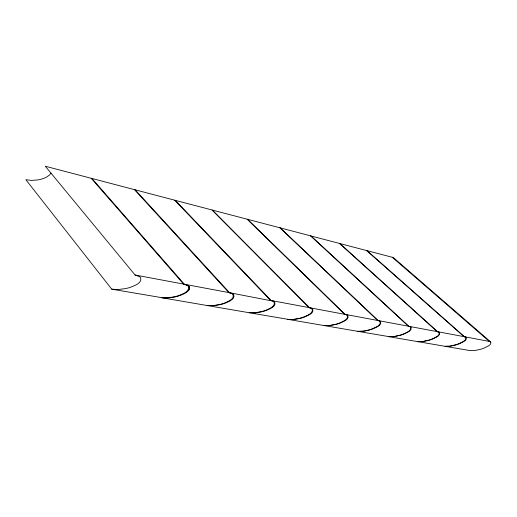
<?xml version="1.0" encoding="UTF-8"?>
<svg xmlns="http://www.w3.org/2000/svg" width="517" height="517" viewBox="0 0 517 517"><rect width="100%" height="100%" fill="white"/><g stroke="black" fill="none" stroke-linecap="round" stroke-linejoin="round"><path stroke-width="0.78" d="M50.976 173.117L49.406 175.127L46.394 177.195A19.995 11.542 0 0 1 44.856 177.926L42.795 178.714A22.134 12.776 0 0 1 37.961 179.91L31.453 180.401L25.85 179.709L111.75 289.184L163.566 297.96L169.925 297.805L175.509 296.836A31.169 17.992 0 0 0 179.412 295.718C183.089 294.218 191.329 291.556 188.951 286.315A6.411 3.703 0 0 0 187.27 285.125M188.834 290.089L189.61 288.292L189.39 286.961A6.055 3.496 0 0 0 188.356 285.765L183.974 284.169M287.911 319.37L294.037 319.493L300.209 318.388A30.82 17.791 0 0 0 304.804 316.921C307.718 315.506 314.594 313.244 312.598 309.011M288.027 319.383L324.075 325.561L329.71 325.477L335.41 324.359A30.858 17.817 0 0 0 339.637 322.976C342.422 321.58 349.091 319.474 347.243 315.402A4.44 2.566 0 0 0 345.207 314.42L309.56 307.699L212.132 210.005L308.959 307.589L310.588 308.035A4.575 2.643 0 0 1 312.01 308.895C313.987 313.128 307.169 315.376 304.255 316.798A30.846 17.804 0 0 1 299.899 318.207L293.992 319.332L288.887 319.474L249.226 312.746L255.514 312.875L261.932 311.764A30.846 17.804 0 0 0 266.675 310.271C269.725 308.836 276.769 306.419 274.624 302.018M111.75 289.184L117.824 289.533L125.049 288.686A31.356 18.108 0 0 0 130.53 287.252C134.433 285.655 142.033 283.361 140.708 277.913A6.908 3.987 0 0 0 139.532 276.673L135.073 274.999L45.289 166.228L91.936 178.488L184.369 284.24L187.206 285.358A6.159 3.554 0 0 1 188.511 286.599C189.752 291.788 182.469 293.96 178.766 295.543A31.091 17.953 0 0 1 173.77 296.926L167.159 297.844L161.511 297.708L207.155 305.521L213.734 305.528L220.106 304.403A30.904 17.843 0 0 0 224.759 302.943C227.952 301.495 235.132 298.904 232.844 294.347A5.538 3.199 0 0 0 231.752 293.527L228.863 292.577L135.073 274.999M233.542 294.477C235.823 299.052 228.604 301.637 225.406 303.085A30.904 17.843 0 0 1 220.494 304.603L213.818 305.709L207.168 305.534L249.207 312.727L255.45 312.701L261.583 311.577A30.852 17.811 0 0 0 266.081 310.135C269.118 308.707 276.13 306.284 273.978 301.902A4.976 2.876 0 0 0 272.814 301.094L229.574 292.712L135.144 189.823L91.916 178.462M308.959 307.589L271.166 300.506L175.295 200.363L135.118 189.804M247.617 219.337L345.123 314.362L408.411 326.227L310.53 235.83L247.113 219.189L344.561 314.258M439.069 332.373A3.496 2.016 0 0 0 437.136 331.63L408.895 326.317L311.014 235.972L367.044 250.674L464.453 336.729M411.002 327.19C412.54 331.009 406.175 332.825 403.59 334.189A31.091 17.953 0 0 1 400.494 335.255L393.851 336.657L388.739 336.657L470.302 350.636L474.755 350.578L480.784 349.233A31.304 18.076 0 0 0 484.5 347.883C486.613 346.642 491.951 345.149 490.756 341.989A2.876 1.661 0 0 0 489.231 341.388L437.602 331.694L339.882 243.546M175.295 200.363L212.093 209.999M212.707 210.18L247.074 219.176M367.018 250.648L392.235 257.266A3.839 2.217 0 0 1 393.87 258.028L490.756 341.989M310.53 235.83L310.982 235.959M279.82 227.771L377.623 320.456A4.304 2.482 0 0 1 380.047 321.432M174.636 200.169L270.514 300.383M280.292 227.907L378.147 320.553A4.401 2.54 0 0 1 380.57 321.522M392.235 257.266L489.237 341.369M366.585 250.538L464.033 336.651M339.404 243.404L437.149 331.61M134.439 189.623L228.863 292.577M466.14 337.414C467.465 340.671 461.991 342.28 459.813 343.534A31.182 17.998 0 0 1 456 344.917L449.784 346.28L445.111 346.312L449.79 346.151L455.761 344.787A31.182 18.005 0 0 0 459.393 343.462C461.571 342.202 467.051 340.6 465.714 337.336M439.476 332.47C440.943 335.83 435.327 337.556 433.078 338.835A31.052 17.927 0 0 1 429.162 340.244L422.738 341.627L417.865 341.653L422.738 341.491L428.903 340.108A31.052 17.927 0 0 0 432.626 338.751C434.881 337.478 440.497 335.746 439.03 332.386M91.179 178.275L183.6 284.098M380.512 321.548C382.205 325.497 375.672 327.455 372.99 328.831A31.007 17.901 0 0 1 369.804 329.924L364.039 331.197L358.262 331.41L324.088 325.574L329.743 325.632L336.864 324.204A30.942 17.862 0 0 0 340.141 323.093C342.939 321.69 349.641 319.59 347.792 315.506M379.995 321.451C381.695 325.387 375.187 327.345 372.518 328.728A30.904 17.843 0 0 1 368.408 330.085L362.908 331.19L357.544 331.3L389.417 336.709L394.878 336.367L400.21 335.113A31.098 17.953 0 0 0 403.15 334.092C405.729 332.728 412.062 330.906 410.517 327.106A3.871 2.236 0 0 0 408.404 326.246M229.186 292.712A6.941 4.007 0 0 1 233.658 294.432M270.811 300.5A6.191 3.574 0 0 1 274.727 301.98M309.237 307.693A5.545 3.199 0 0 1 312.682 308.972M408.637 326.305A4.078 2.352 0 0 1 411.06 327.164M437.363 331.681A3.709 2.139 0 0 1 439.534 332.444M464.02 336.664A3.167 1.829 0 0 1 465.752 337.323M345.11 314.394A4.879 2.818 0 0 1 347.857 315.473M464.447 336.741A3.289 1.9 0 0 1 466.179 337.394"/></g></svg>
